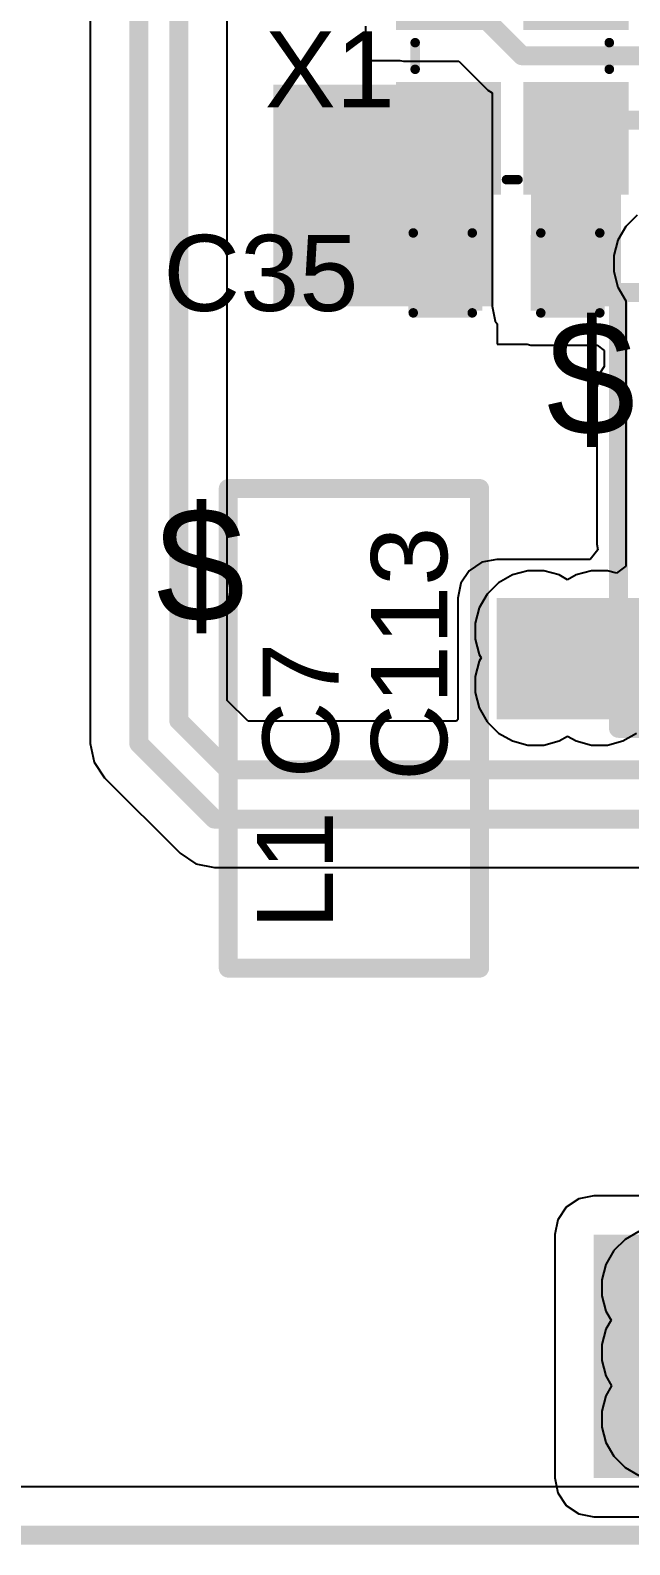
# Model space of a CAD drawing. Header units: millimetres. Extents: x 0 to 214, y 0 to 214.
# Drawn here: x 3.249 to 3.564, y 1.825 to 2.621 of the extents above; entities that cross this region are included whole.
import ezdxf

# ---------------------------------------------------------------- set-up
doc = ezdxf.new("R2010")
doc.units = ezdxf.units.MM
doc.header["$MEASUREMENT"] = 0
for name, color, linetype in [('BottomLayer', 5, 'Continuous'), ('BottomSolder', 6, 'Continuous'), ('TopLayer', 1, 'Continuous'), ('TopOverlay', 2, 'Continuous'), ('TopPaste', 8, 'Continuous'), ('TopSolder', 216, 'Continuous'), ('ViaHoleLayer', 16, 'Continuous')]:
    doc.layers.add(name, color=color, linetype=linetype)
doc.styles.add('Arial', font='', dxfattribs={"height": 0.2})
doc.styles.get('Arial').set_extended_font_data('Arial')

# ---------------------------------------------------------------- blocks, each defined once
blk = doc.blocks.new('XC32M4_8_000_F18LJDT_237')
at = {"layer": 'TopLayer'}
for points in [[(-0.0689, 0.05709), (-0.01772, 0.05709), (-0.01772, 0.00984), (-0.0689, 0.00984)], [(0.01772, 0.05709), (0.0689, 0.05709), (0.0689, 0.00984), (0.01772, 0.00984)], [(-0.0689, -0.00984), (-0.01772, -0.00984), (-0.01772, -0.05709), (-0.0689, -0.05709)], [(0.01772, -0.00984), (0.0689, -0.00984), (0.0689, -0.05709), (0.01772, -0.05709)]]:
    blk.add_hatch(color=1, dxfattribs=at).paths.add_polyline_path(points)
at = {"layer": 'TopPaste'}
for points in [[(-0.0689, 0.05709), (-0.01772, 0.05709), (-0.01772, 0.00984), (-0.0689, 0.00984)], [(0.01772, 0.05709), (0.0689, 0.05709), (0.0689, 0.00984), (0.01772, 0.00984)], [(-0.0689, -0.00984), (-0.01772, -0.00984), (-0.01772, -0.05709), (-0.0689, -0.05709)], [(0.01772, -0.00984), (0.0689, -0.00984), (0.0689, -0.05709), (0.01772, -0.05709)]]:
    blk.add_hatch(color=8, dxfattribs=at).paths.add_polyline_path(points)
at = {"layer": 'TopSolder'}
for points in [[(-0.0729, 0.06109), (-0.01372, 0.06109), (-0.01372, 0.00584), (-0.0729, 0.00584)], [(0.01372, 0.06109), (0.0729, 0.06109), (0.0729, 0.00584), (0.01372, 0.00584)], [(-0.0729, -0.00584), (-0.01372, -0.00584), (-0.01372, -0.06109), (-0.0729, -0.06109)], [(0.01372, -0.00584), (0.0729, -0.00584), (0.0729, -0.06109), (0.01372, -0.06109)]]:
    blk.add_hatch(color=216, dxfattribs=at).paths.add_polyline_path(points)
at = {"layer": 'TopOverlay', "const_width": 0.005}
for points in [[(0.007, 0.051), (-0.007, 0.051)], [(-0.065, -0.003), (-0.065, 0.003)], [(0.065, -0.003), (0.065, 0.003)], [(0.007, -0.051), (-0.007, -0.051)]]:
    blk.add_lwpolyline(points, dxfattribs=at)
at = {"layer": 'TopOverlay'}
for points, const_width in [([(-0.00825, 0.051, 1), (-0.00575, 0.051, 1)], 0.0025), ([(0.00575, 0.051, 1), (0.00825, 0.051, 1)], 0.0025), ([(-0.06625, 0.003, 1), (-0.06375, 0.003, 1)], 0.0025), ([(0.06375, 0.003, 1), (0.06625, 0.003, 1)], 0.0025), ([(-0.06625, -0.003, 1), (-0.06375, -0.003, 1)], 0.0025), ([(0.06375, -0.003, 1), (0.06625, -0.003, 1)], 0.0025), ([(-0.00825, -0.051, 1), (-0.00575, -0.051, 1)], 0.0025), ([(0.00575, -0.051, 1), (0.00825, -0.051, 1)], 0.0025), ([(-0.06, -0.07, 1), (-0.066, -0.07, 1)], 0.01), ([(-0.0685, -0.07, 1), (-0.0635, -0.07, 1)], 0.005), ([(-0.0625, -0.07, 1), (-0.0575, -0.07, 1)], 0.005)]:
    blk.add_lwpolyline(points, format="xyb", close=True, dxfattribs=dict(at, const_width=const_width))
blk = doc.blocks.new('C__0603_461')
at = {"layer": 'TopLayer'}
for points in [[(-0.015, 0.0175), (-0.015, -0.0175), (-0.045, -0.0175), (-0.045, 0.0175)], [(0.045, 0.0175), (0.045, -0.0175), (0.015, -0.0175), (0.015, 0.0175)]]:
    blk.add_hatch(color=1, dxfattribs=at).paths.add_polyline_path(points)
at = {"layer": 'TopPaste'}
for points in [[(-0.015, 0.0175), (-0.015, -0.0175), (-0.045, -0.0175), (-0.045, 0.0175)], [(0.045, 0.0175), (0.045, -0.0175), (0.015, -0.0175), (0.015, 0.0175)]]:
    blk.add_hatch(color=8, dxfattribs=at).paths.add_polyline_path(points)
at = {"layer": 'TopSolder'}
for points in [[(-0.01264, 0.01986), (-0.01264, -0.01986), (-0.04736, -0.01986), (-0.04736, 0.01986)], [(0.04736, 0.01986), (0.04736, -0.01986), (0.01264, -0.01986), (0.01264, 0.01986)]]:
    blk.add_hatch(color=216, dxfattribs=at).paths.add_polyline_path(points)
at = {"layer": 'TopOverlay', "const_width": 0.005}
for points in [[(-0.049, -0.021), (-0.049, 0.021)], [(-0.049, 0.021), (-0.018, 0.021)], [(0.018, 0.021), (0.049, 0.021)], [(0.049, -0.021), (0.049, 0.021)], [(-0.049, -0.021), (-0.018, -0.021)], [(0.018, -0.021), (0.049, -0.021)]]:
    blk.add_lwpolyline(points, dxfattribs=at)
at = {"layer": 'TopOverlay', "const_width": 0.0025}
for points in [[(-0.05025, 0.021, 1), (-0.04775, 0.021, 1)], [(-0.05025, 0.021, 1), (-0.04775, 0.021, 1)], [(-0.01925, 0.021, 1), (-0.01675, 0.021, 1)], [(0.01675, 0.021, 1), (0.01925, 0.021, 1)], [(0.04775, 0.021, 1), (0.05025, 0.021, 1)], [(0.04775, 0.021, 1), (0.05025, 0.021, 1)], [(-0.05025, -0.021, 1), (-0.04775, -0.021, 1)], [(-0.05025, -0.021, 1), (-0.04775, -0.021, 1)], [(-0.01925, -0.021, 1), (-0.01675, -0.021, 1)], [(0.01675, -0.021, 1), (0.01925, -0.021, 1)], [(0.04775, -0.021, 1), (0.05025, -0.021, 1)], [(0.04775, -0.021, 1), (0.05025, -0.021, 1)]]:
    blk.add_lwpolyline(points, format="xyb", close=True, dxfattribs=at)

msp = doc.modelspace()

# ---------------------------------------------------------------- hatches: boundary and pattern name
at = {"layer": 'BottomLayer'}
h = msp.add_hatch(color=5, dxfattribs=at)
edge = h.paths.add_edge_path()
edge.add_arc((3.39416, 2.49331), 0.01181, 0, 360)
h = msp.add_hatch(color=5, dxfattribs=at)
edge = h.paths.add_edge_path()
edge.add_arc((3.5145, 2.305), 0.01181, 0, 360)
h = msp.add_hatch(color=5, dxfattribs=at)
edge = h.paths.add_edge_path()
edge.add_arc((3.548, 2.305), 0.01181, 0, 360)
h = msp.add_hatch(color=5, dxfattribs=at)
edge = h.paths.add_edge_path()
edge.add_arc((3.5145, 2.277), 0.01181, 0, 360)
h = msp.add_hatch(color=5, dxfattribs=at)
edge = h.paths.add_edge_path()
edge.add_arc((3.548, 2.277), 0.01181, 0, 360)
at = {"layer": 'BottomSolder'}
h = msp.add_hatch(color=6, dxfattribs=at)
edge = h.paths.add_edge_path()
edge.add_arc((3.39416, 2.49331), 0.00591, 0, 360)
h = msp.add_hatch(color=6, dxfattribs=at)
edge = h.paths.add_edge_path()
edge.add_arc((3.5145, 2.305), 0.00591, 0, 360)
h = msp.add_hatch(color=6, dxfattribs=at)
edge = h.paths.add_edge_path()
edge.add_arc((3.548, 2.305), 0.00591, 0, 360)
h = msp.add_hatch(color=6, dxfattribs=at)
edge = h.paths.add_edge_path()
edge.add_arc((3.5145, 2.277), 0.00591, 0, 360)
h = msp.add_hatch(color=6, dxfattribs=at)
edge = h.paths.add_edge_path()
edge.add_arc((3.548, 2.277), 0.00591, 0, 360)
at = {"layer": 'TopLayer'}
for points in [[(3.37666, 2.47581), (3.49232, 2.47581), (3.49232, 2.59231), (3.37666, 2.59231)], [(3.512, 2.47581), (3.55924, 2.47581), (3.55924, 2.58959), (3.512, 2.58959)], [(3.494, 2.25865), (3.62345, 2.25865), (3.62345, 2.32241), (3.494, 2.32241)], [(3.545, 1.86011), (4.03525, 1.86011), (4.03525, 1.988), (3.545, 1.988)]]:
    msp.add_hatch(color=1, dxfattribs=at).paths.add_polyline_path(points)
h = msp.add_hatch(color=1, dxfattribs=at)
edge = h.paths.add_edge_path()
edge.add_arc((3.39416, 2.49331), 0.01181, 0, 360)
h = msp.add_hatch(color=1, dxfattribs=at)
edge = h.paths.add_edge_path()
edge.add_arc((3.5145, 2.305), 0.01181, 0, 360)
h = msp.add_hatch(color=1, dxfattribs=at)
edge = h.paths.add_edge_path()
edge.add_arc((3.548, 2.305), 0.01181, 0, 360)
h = msp.add_hatch(color=1, dxfattribs=at)
edge = h.paths.add_edge_path()
edge.add_arc((3.5145, 2.277), 0.01181, 0, 360)
h = msp.add_hatch(color=1, dxfattribs=at)
edge = h.paths.add_edge_path()
edge.add_arc((3.548, 2.277), 0.01181, 0, 360)
at = {"layer": 'TopSolder'}
h = msp.add_hatch(color=216, dxfattribs=at)
edge = h.paths.add_edge_path()
edge.add_arc((3.39416, 2.49331), 0.00591, 0, 360)
h = msp.add_hatch(color=216, dxfattribs=at)
edge = h.paths.add_edge_path()
edge.add_arc((3.5145, 2.305), 0.00591, 0, 360)
h = msp.add_hatch(color=216, dxfattribs=at)
edge = h.paths.add_edge_path()
edge.add_arc((3.548, 2.305), 0.00591, 0, 360)
h = msp.add_hatch(color=216, dxfattribs=at)
edge = h.paths.add_edge_path()
edge.add_arc((3.5145, 2.277), 0.00591, 0, 360)
h = msp.add_hatch(color=216, dxfattribs=at)
edge = h.paths.add_edge_path()
edge.add_arc((3.548, 2.277), 0.00591, 0, 360)
at = {"layer": 'ViaHoleLayer'}
h = msp.add_hatch(color=16, dxfattribs=at)
edge = h.paths.add_edge_path()
edge.add_arc((3.39416, 2.49331), 0.00591, 0, 360)
h = msp.add_hatch(color=16, dxfattribs=at)
edge = h.paths.add_edge_path()
edge.add_arc((3.5145, 2.305), 0.00591, 0, 360)
h = msp.add_hatch(color=16, dxfattribs=at)
edge = h.paths.add_edge_path()
edge.add_arc((3.548, 2.305), 0.00591, 0, 360)
h = msp.add_hatch(color=16, dxfattribs=at)
edge = h.paths.add_edge_path()
edge.add_arc((3.5145, 2.277), 0.00591, 0, 360)
h = msp.add_hatch(color=16, dxfattribs=at)
edge = h.paths.add_edge_path()
edge.add_arc((3.548, 2.277), 0.00591, 0, 360)

# ---------------------------------------------------------------- linework, layer by layer
at = {"layer": 'BottomLayer'}
for p, q in [((3.5678, 2.52364), (3.56188, 2.51772)), ((3.56188, 2.51772), (3.55769, 2.51047)), ((3.55769, 2.51047), (3.55552, 2.50238)), ((3.55552, 2.50238), (3.55552, 2.494)), ((3.55552, 2.494), (3.55769, 2.48591)), ((3.55769, 2.48591), (3.56185, 2.47872)), ((3.56185, 2.47872), (3.56185, 2.33926)), ((3.50222, 2.33464), (3.49497, 2.33046)), ((3.51031, 2.33681), (3.50222, 2.33464)), ((3.51869, 2.33681), (3.51031, 2.33681)), ((3.52678, 2.33464), (3.51869, 2.33681)), ((3.53125, 2.33206), (3.52678, 2.33464)), ((3.53572, 2.33464), (3.53125, 2.33206)), ((3.54381, 2.33681), (3.53572, 2.33464)), ((3.55219, 2.33681), (3.54381, 2.33681)), ((3.55685, 2.33556), (3.55219, 2.33681)), ((3.56185, 2.33926), (3.55685, 2.33556)), ((3.48904, 2.32453), (3.48486, 2.31728)), ((3.49497, 2.33046), (3.48904, 2.32453)), ((3.48486, 2.31728), (3.48269, 2.30919)), ((3.48269, 2.30919), (3.48269, 2.30081)), ((3.48269, 2.30081), (3.48486, 2.29272)), ((3.48486, 2.29272), (3.48585, 2.291)), ((3.48486, 2.28928), (3.48269, 2.28119)), ((3.48585, 2.291), (3.48486, 2.28928)), ((3.48269, 2.28119), (3.48269, 2.27281)), ((3.48269, 2.27281), (3.48486, 2.26472)), ((3.48486, 2.26472), (3.48904, 2.25747)), ((3.48904, 2.25747), (3.49497, 2.25154)), ((3.49497, 2.25154), (3.50222, 2.24736)), ((3.50222, 2.24736), (3.51031, 2.24519)), ((3.51031, 2.24519), (3.51869, 2.24519)), ((3.51869, 2.24519), (3.52678, 2.24736)), ((3.52678, 2.24736), (3.53125, 2.24994)), ((3.53125, 2.24994), (3.53572, 2.24736)), ((3.53572, 2.24736), (3.54381, 2.24519)), ((3.54381, 2.24519), (3.55219, 2.24519)), ((3.55219, 2.24519), (3.56028, 2.24736)), ((3.56028, 2.24736), (3.56753, 2.25154)), ((3.56872, 1.98964), (3.56147, 1.98546)), ((3.56147, 1.98546), (3.55554, 1.97953)), ((3.55554, 1.97953), (3.55136, 1.97228)), ((3.55136, 1.97228), (3.54919, 1.96419)), ((3.54919, 1.96419), (3.54919, 1.95581)), ((3.54919, 1.95581), (3.55136, 1.94772)), ((3.55136, 1.94772), (3.55408, 1.943)), ((3.55408, 1.943), (3.55136, 1.93828)), ((3.55136, 1.93828), (3.54919, 1.93019)), ((3.54919, 1.93019), (3.54919, 1.92181)), ((3.54919, 1.92181), (3.55136, 1.91372)), ((3.55136, 1.91372), (3.55437, 1.9085)), ((3.55136, 1.90328), (3.54919, 1.89519)), ((3.55437, 1.9085), (3.55136, 1.90328)), ((3.54919, 1.89519), (3.54919, 1.88681)), ((3.54919, 1.88681), (3.55136, 1.87872)), ((3.55136, 1.87872), (3.55554, 1.87147)), ((3.55554, 1.87147), (3.56147, 1.86554)), ((3.56147, 1.86554), (3.56872, 1.86136)), ((3.5713, 1.85549), (2.25622, 1.85549))]:
    msp.add_line(p, q, dxfattribs=at)
at = {"layer": 'BottomLayer', "const_width": 0.01}
msp.add_lwpolyline([(1.7321, 1.83), (3.73686, 1.83)], dxfattribs=at)
at = {"layer": 'TopLayer'}
for p, q in [((3.28051, 2.74468), (3.28051, 2.24603)), ((3.35249, 2.26859), (3.35249, 2.73108)), ((3.42507, 2.62305), (3.42507, 2.60502)), ((3.42507, 2.60502), (3.4431, 2.60502)), ((3.4431, 2.60502), (3.44507, 2.60463)), ((3.44507, 2.60463), (3.47407, 2.60463)), ((3.47407, 2.60463), (3.48928, 2.58943)), ((3.48928, 2.58943), (3.49161, 2.58787)), ((3.49161, 2.58787), (3.49161, 2.47581)), ((3.49161, 2.47581), (3.49316, 2.468)), ((3.49316, 2.468), (3.49416, 2.46651)), ((3.49416, 2.46651), (3.49416, 2.45581)), ((3.49416, 2.45581), (3.51003, 2.45581)), ((3.51003, 2.45581), (3.512, 2.45542)), ((3.512, 2.45542), (3.54671, 2.45542)), ((3.54671, 2.45542), (3.5505, 2.4525)), ((3.5505, 2.4525), (3.5505, 2.44419)), ((3.5505, 2.44419), (3.54816, 2.44069)), ((3.54816, 2.44069), (3.54661, 2.43288)), ((3.54661, 2.43288), (3.54661, 2.40851)), ((3.54661, 2.40851), (3.54662, 2.40844)), ((3.54662, 2.40844), (3.54662, 2.35075)), ((3.54721, 2.3478), (3.54311, 2.3428)), ((3.54662, 2.35075), (3.54721, 2.3478)), ((3.4862, 2.34125), (3.47958, 2.33683)), ((3.494, 2.3428), (3.4862, 2.34125)), ((3.54311, 2.3428), (3.494, 2.3428)), ((3.47958, 2.33683), (3.47516, 2.33021)), ((3.47516, 2.33021), (3.47361, 2.32241)), ((3.47361, 2.32241), (3.47361, 2.25865)), ((3.36337, 2.25771), (3.35249, 2.26859)), ((3.47284, 2.25771), (3.36337, 2.25771)), ((3.47361, 2.25865), (3.47284, 2.25771)), ((3.28051, 2.24603), (3.28245, 2.23628)), ((3.28245, 2.23628), (3.28798, 2.22801)), ((3.28798, 2.22801), (3.32767, 2.18832)), ((3.32767, 2.18832), (3.33594, 2.18279)), ((3.33594, 2.18279), (3.34569, 2.18085)), ((3.34569, 2.18085), (3.67672, 2.18085)), ((3.5372, 2.00684), (3.53058, 2.00242)), ((3.545, 2.00839), (3.5372, 2.00684)), ((4.01395, 2.00839), (3.545, 2.00839)), ((3.53058, 2.00242), (3.52616, 1.9958)), ((3.52616, 1.9958), (3.52461, 1.988)), ((3.52461, 1.988), (3.52461, 1.86011)), ((3.52461, 1.86011), (3.52616, 1.85231)), ((3.52616, 1.85231), (3.53058, 1.84569)), ((3.53058, 1.84569), (3.5372, 1.84127)), ((3.5372, 1.84127), (3.545, 1.83972)), ((3.545, 1.83972), (3.90459, 1.83972))]:
    msp.add_line(p, q, dxfattribs=at)
at = {"layer": 'TopLayer', "const_width": 0.01}
for points in [[(3.306, 2.24603), (3.306, 2.74468)], [(3.327, 2.25803), (3.327, 2.74164)], [(3.48845, 2.62631), (3.5073, 2.60745)], [(3.5073, 2.60745), (3.7024, 2.60745)], [(3.53562, 2.564), (3.54522, 2.57359)], [(3.54522, 2.57359), (3.5955, 2.57359)], [(3.327, 2.25803), (3.35281, 2.23222)], [(3.306, 2.24603), (3.34569, 2.20634)], [(3.35281, 2.23222), (3.64222, 2.23222)], [(3.34569, 2.20634), (3.67672, 2.20634)]]:
    msp.add_lwpolyline(points, dxfattribs=at)
at = {"layer": 'TopLayer', "const_width": 0.005}
for points in [[(3.5048, 2.60745, 1), (3.5098, 2.60745, 1)], [(3.5048, 2.60745, 1), (3.5098, 2.60745, 1)], [(3.54272, 2.57359, 1), (3.54772, 2.57359, 1)], [(3.54272, 2.57359, 1), (3.54772, 2.57359, 1)], [(3.53312, 2.564, 1), (3.53812, 2.564, 1)], [(3.3245, 2.25803, 1), (3.3295, 2.25803, 1)], [(3.3245, 2.25803, 1), (3.3295, 2.25803, 1)], [(3.3035, 2.24603, 1), (3.3085, 2.24603, 1)], [(3.3035, 2.24603, 1), (3.3085, 2.24603, 1)], [(3.35031, 2.23222, 1), (3.35531, 2.23222, 1)], [(3.35031, 2.23222, 1), (3.35531, 2.23222, 1)], [(3.34319, 2.20634, 1), (3.34819, 2.20634, 1)], [(3.34319, 2.20634, 1), (3.34819, 2.20634, 1)]]:
    msp.add_lwpolyline(points, format="xyb", close=True, dxfattribs=at)
at = {"layer": 'TopOverlay', "const_width": 0.01}
for points in [[(3.558, 2.483), (3.65, 2.483)], [(3.558, 2.254), (3.558, 2.483)], [(3.353, 2.38), (3.485, 2.38)], [(3.353, 2.128), (3.353, 2.38)], [(3.485, 2.128), (3.485, 2.38)], [(3.558, 2.254), (3.65, 2.254)], [(3.353, 2.128), (3.485, 2.128)]]:
    msp.add_lwpolyline(points, dxfattribs=at)
at = {"layer": 'TopOverlay', "const_width": 0.005}
for points in [[(3.5555, 2.483, 1), (3.5605, 2.483, 1)], [(3.5555, 2.483, 1), (3.5605, 2.483, 1)], [(3.3505, 2.38, 1), (3.3555, 2.38, 1)], [(3.3505, 2.38, 1), (3.3555, 2.38, 1)], [(3.4825, 2.38, 1), (3.4875, 2.38, 1)], [(3.4825, 2.38, 1), (3.4875, 2.38, 1)], [(3.5555, 2.254, 1), (3.5605, 2.254, 1)], [(3.5555, 2.254, 1), (3.5605, 2.254, 1)], [(3.3505, 2.128, 1), (3.3555, 2.128, 1)], [(3.3505, 2.128, 1), (3.3555, 2.128, 1)], [(3.4825, 2.128, 1), (3.4875, 2.128, 1)], [(3.4825, 2.128, 1), (3.4875, 2.128, 1)]]:
    msp.add_lwpolyline(points, format="xyb", close=True, dxfattribs=at)

# ---------------------------------------------------------------- block references
at = {"rotation": 270}
msp.add_blockref('XC32M4_8_000_F18LJDT_237', (3.50216, 2.60731), dxfattribs=at)
msp.add_blockref('C__0603_461', (3.49916, 2.49331))

# ---------------------------------------------------------------- texts
at = {"layer": 'TopOverlay', "style": 'Arial'}
for s, height, p in [('X1', 0.04, (3.37218, 2.58031)), ('C35', 0.04, (3.31886, 2.47331)), ('$', 0.06, (3.52019, 2.40795)), ('$', 0.06, (3.31519, 2.30995))]:
    msp.add_text(s, height=height, dxfattribs=at).set_placement(p)
for s, p in [('C113', (3.46799, 2.22635)), ('C7', (3.41099, 2.22768)), ('L1', (3.40799, 2.14834))]:
    msp.add_text(s, height=0.04, rotation=90, dxfattribs=at).set_placement(p)

doc.saveas('drawing.dxf')
